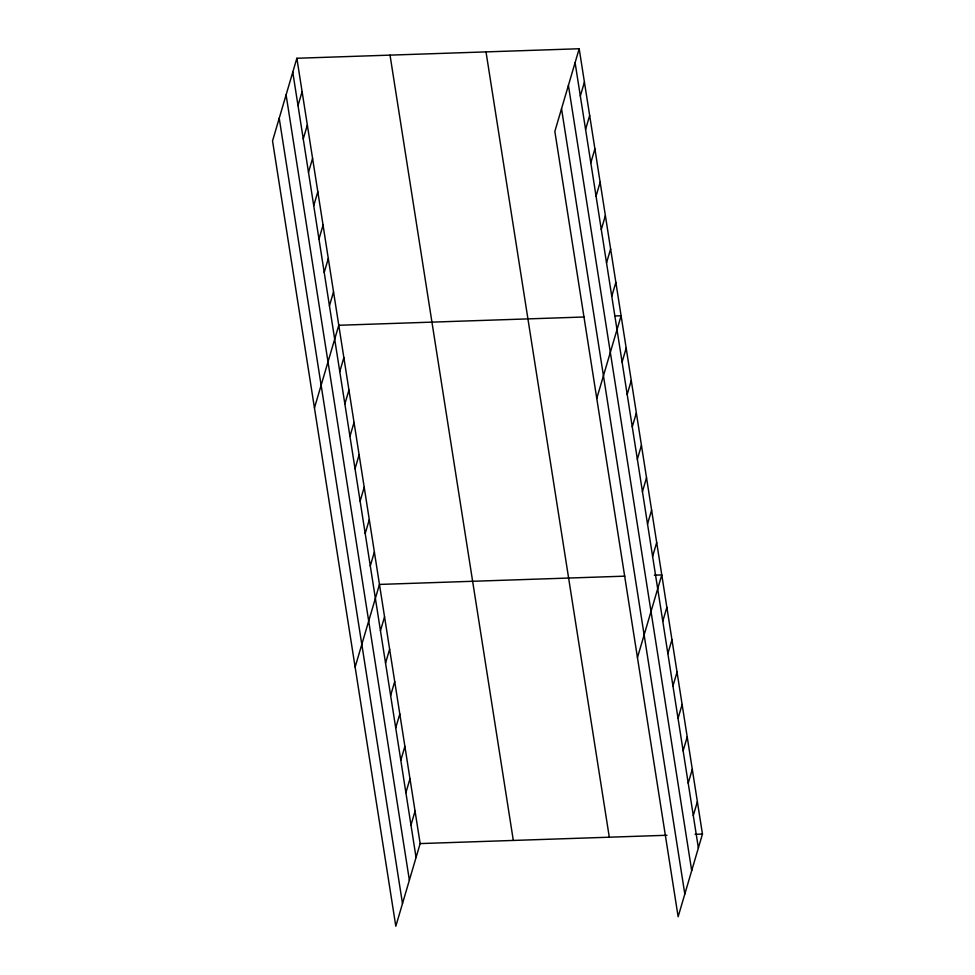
<?xml version="1.0" encoding="UTF-8"?>
<svg xmlns="http://www.w3.org/2000/svg" width="975" height="975" viewBox="0 0 975 975"><rect width="100%" height="100%" fill="white"/><g stroke="black" fill="none" stroke-linecap="round" stroke-linejoin="round"><path stroke-width="1.46" d="M296.863 58.268L272.537 140.936L395.813 926.25L420.152 843.582L296.863 58.268L579.187 48.75L702.463 834.064L678.137 916.732L554.848 131.418L579.187 48.75M298.009 105.544L302.104 91.638M303.249 138.913L307.344 125.019M308.49 172.295L312.585 158.389M313.731 205.664L317.826 191.77M318.971 239.046L323.066 225.14M324.212 272.415L328.307 258.521M329.452 305.797L333.535 291.891M314.45 407.94L338.776 325.272L584.135 316.997M339.775 371.56L343.87 357.667M344.857 403.955L348.952 390.061M349.952 436.349L354.035 422.455M355.034 468.743L359.117 454.85M360.116 501.138L364.211 487.244M365.198 533.532L369.293 519.638M370.293 565.927L374.376 552.033M355.132 667.095L379.47 584.427L624.817 576.152M380.457 630.715L384.552 616.822M385.539 663.11L389.634 649.216M390.634 695.504L394.717 681.61M580.332 96.025L584.427 82.132M395.716 727.898L399.811 714.005M585.573 129.407L589.668 115.501M400.798 760.293L404.893 746.399M590.813 162.776L594.896 148.882M405.893 792.687L409.975 778.793M410.975 825.082L415.058 811.188M596.054 196.158L600.137 182.252M601.295 229.527L605.378 215.633M606.523 262.909L610.618 249.003M611.764 296.278L615.859 282.384M596.773 398.434L621.099 315.754L615.188 315.961M622.099 362.054L626.182 348.148M627.181 394.448L631.276 380.543M632.263 426.843L636.358 412.937M637.345 459.237L641.44 445.331M642.44 491.632L646.523 477.726M647.522 524.026L651.617 510.12M652.604 556.42L656.699 542.514M637.455 657.589L661.781 574.909L654.383 575.165M662.781 621.209L666.863 607.303M667.863 653.603L671.958 639.697M672.945 685.998L677.04 672.092M678.039 718.392L682.122 704.486M683.122 750.787L687.217 736.881M688.204 783.181L692.299 769.275M693.286 815.575L697.381 801.669M420.152 843.582L666.973 835.258M695.078 834.32L702.463 834.064M575.092 62.656L698.38 847.97M568.413 85.349L691.702 870.663M561.527 108.725L684.816 894.038M486.013 51.894L609.302 837.208M390.024 55.124L513.313 840.438M292.768 72.162L416.057 857.476M286.089 94.855L409.378 880.169M279.216 118.243L402.492 903.557"/></g></svg>
